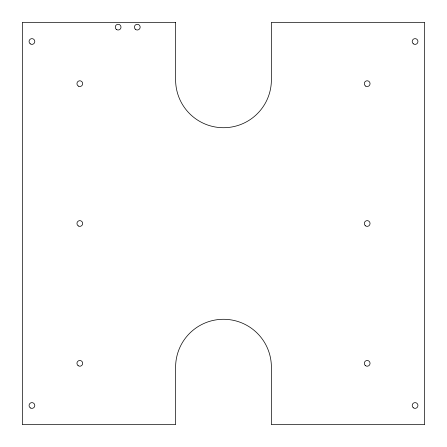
<?xml version="1.0" encoding="UTF-8"?>
<svg xmlns="http://www.w3.org/2000/svg" width="447" height="447" viewBox="0 0 447 447"><rect width="100%" height="100%" fill="white"/><g stroke="black" fill="none" stroke-linecap="round" stroke-linejoin="round"><path stroke-width="0.67" d="M175.61 22.35L22.35 22.35L22.35 424.65L175.61 424.65L175.61 367.177A47.89 47.89 0 0 1 223.5 319.287A47.89 47.89 0 0 1 271.39 367.177L271.39 424.65L424.65 424.65L424.65 22.35L271.39 22.35L271.39 79.823A47.89 47.89 0 0 1 223.5 127.713A47.89 47.89 0 0 1 175.61 79.823L175.61 22.35M78.387 86.142A2.872 2.872 0 0 0 82.695 83.65A2.872 2.872 0 0 0 78.387 81.164A2.872 2.872 0 0 0 78.387 86.142M30.256 43.845A2.872 2.872 0 0 0 34.788 41.789A2.872 2.872 0 0 0 30.742 38.889A2.872 2.872 0 0 0 30.256 43.845M78.387 225.986A2.872 2.872 0 0 0 82.695 223.5A2.872 2.872 0 0 0 78.387 221.014A2.872 2.872 0 0 0 78.387 225.986M365.506 225.836A2.872 2.872 0 0 0 370.038 223.779A2.872 2.872 0 0 0 365.992 220.885A2.872 2.872 0 0 0 365.506 225.836M413.397 43.845A2.872 2.872 0 0 0 417.934 41.789A2.872 2.872 0 0 0 413.883 38.889A2.872 2.872 0 0 0 413.397 43.845M413.397 407.826A2.872 2.872 0 0 0 417.934 405.775A2.872 2.872 0 0 0 413.883 402.876A2.872 2.872 0 0 0 413.397 407.826M30.491 407.982A2.872 2.872 0 0 0 34.805 405.49A2.872 2.872 0 0 0 30.491 403.004A2.872 2.872 0 0 0 30.491 407.982M365.741 86.142A2.872 2.872 0 0 0 370.055 83.65A2.872 2.872 0 0 0 365.741 81.164A2.872 2.872 0 0 0 365.741 86.142M365.506 365.685A2.872 2.872 0 0 0 370.038 363.629A2.872 2.872 0 0 0 365.992 360.729A2.872 2.872 0 0 0 365.506 365.685M78.147 365.685A2.872 2.872 0 0 0 82.684 363.629A2.872 2.872 0 0 0 78.633 360.729A2.872 2.872 0 0 0 78.147 365.685M116.701 29.631A2.872 2.872 0 0 0 121.008 27.138A2.872 2.872 0 0 0 116.701 24.652A2.872 2.872 0 0 0 116.701 29.631M135.262 29.172A2.872 2.872 0 0 0 140.067 27.882A2.872 2.872 0 0 0 136.547 24.361A2.872 2.872 0 0 0 135.262 29.172"/></g></svg>
